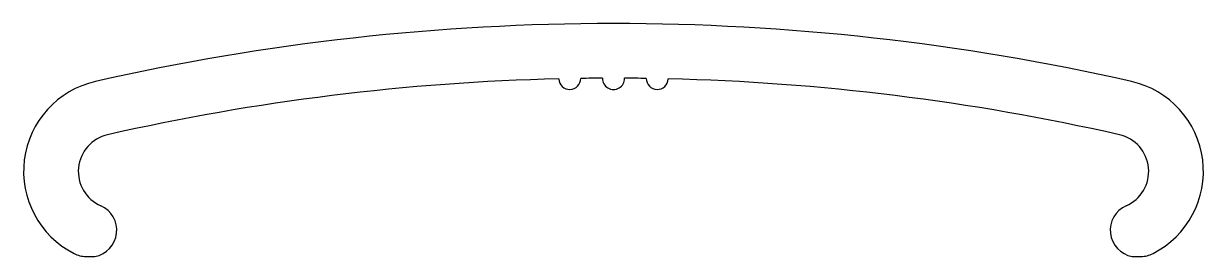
# Model space of a CAD drawing. Extents: x -12.7 to 14.3, y 0.3 to 5.7.
import ezdxf

# ---------------------------------------------------------------- set-up
doc = ezdxf.new("R2010")
doc.units = 0
doc.layers.add('DIMENSION', color=140, linetype='CONTINUOUS')

msp = doc.modelspace()

# ---------------------------------------------------------------- linework, layer by layer
at = {"layer": 'DIMENSION', "color": 7}
for p, q in [((-11.276, 0.331), (-11.075, 0.331)), ((12.625, 0.331), (12.826, 0.331))]:
    msp.add_line(p, q, dxfattribs=at)
for centre, radius, start, end in [((0.775, -47.839), 53.5, 77.2176, 102.7824), ((-10.595, 2.278), 2.11, 102.7824, 242.9921), ((0.775, -47.839), 52.25, 91.3707, 102.7824), ((-0.225, 4.402), 0.25, 181.2336, 0.9595), ((0.775, -47.839), 52.25, 90.274, 90.8224), ((0.775, 4.402), 0.25, 177.9434, 2.0566), ((0.775, -47.839), 52.25, 89.1776, 89.726), ((1.775, 4.402), 0.25, 179.0405, 358.7664), ((0.775, -47.839), 52.25, 77.2176, 88.6293), ((12.145, 2.278), 2.11, 297.0079, 77.2176), ((-10.595, 2.278), 0.86, 102.7824, 246.3367), ((12.145, 2.278), 0.86, 293.6633, 77.2176), ((-11.185, 0.931), 0.61, 280.3816, 66.3367), ((12.735, 0.931), 0.61, 113.6633, 259.6184), ((-11.276, 0.941), 0.61, 242.9921, 270), ((12.826, 0.941), 0.61, 270, 297.0079)]:
    msp.add_arc(centre, radius, start, end, dxfattribs=at)

doc.saveas('drawing.dxf')
